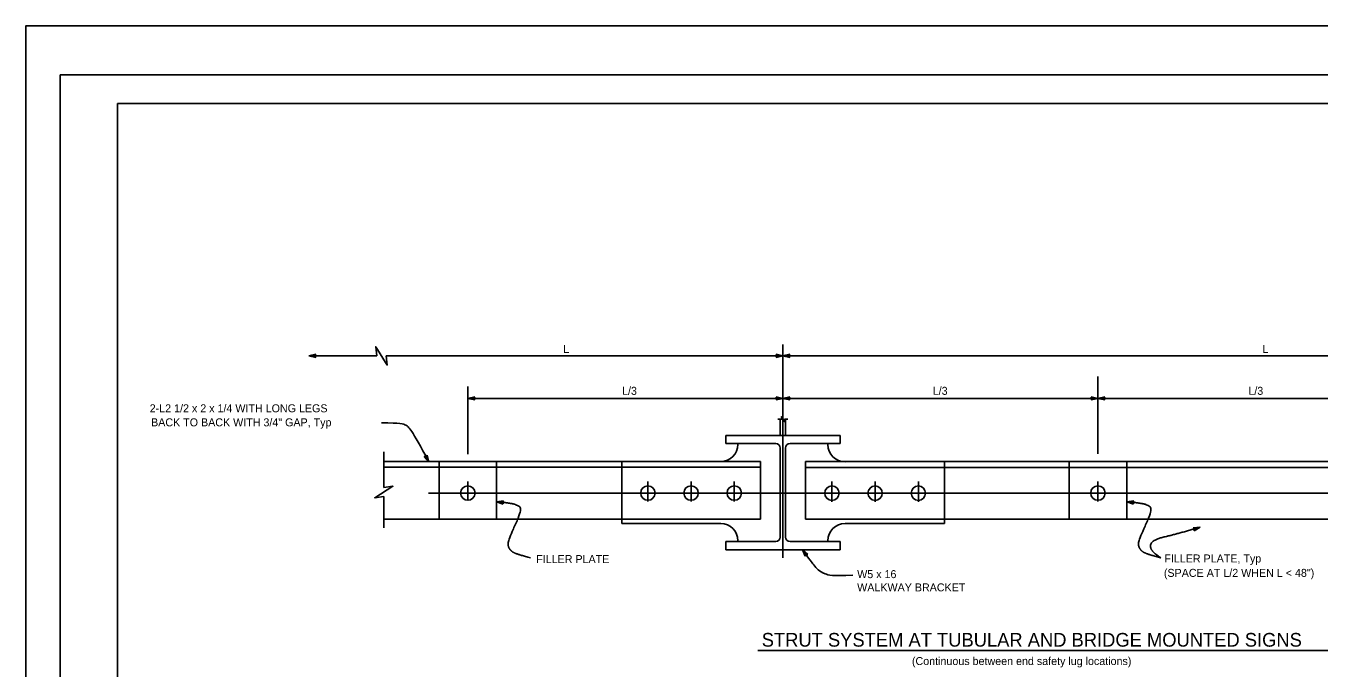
# Model space of a CAD drawing. Extents: x -894 to 866, y -472 to 714.
# Drawn here: x -894 to 237, y 151 to 714 of the extents above; entities that cross this region are included whole.
import ezdxf

# ---------------------------------------------------------------- set-up
doc = ezdxf.new("R2010")
doc.units = 0
for name, color, linetype in [('border_PLOTTING-ELEMENTS', 7, 'Continuous'), ('border_rw_22x34_Cut_Lines', 7, 'Continuous'), ('border_SHEET', 7, 'Continuous'), ('tcd_SIGN-OVERHEAD', 7, 'Continuous'), ('tcd_SIGN-OVERHEAD-anno', 7, 'Continuous')]:
    doc.layers.add(name, color=color, linetype=linetype)

msp = doc.modelspace()

# ---------------------------------------------------------------- linework, layer by layer
at = {"layer": 'border_PLOTTING-ELEMENTS'}
for points in [[(-894, -472.4), (866, -472.4), (866, 713.6), (-894, 713.6)], [(-864, 670.6), (836, 670.6), (836, -429.4), (-864, -429.4)]]:
    msp.add_lwpolyline(points, close=True, dxfattribs=at)
at = {"layer": 'border_rw_22x34_Cut_Lines'}
msp.add_lwpolyline([(-864, 670.6), (836, 670.6), (836, -429.4), (-864, -429.4)], close=True, dxfattribs=at)
at = {"layer": 'border_SHEET'}
for p, q in [((-814, 645.6), (811, 645.6)), ((-814, -404.4), (-814, 645.6))]:
    msp.add_line(p, q, dxfattribs=at)
at = {"layer": 'tcd_SIGN-OVERHEAD'}
for p, q in [((-231.8, 247.7), (-231.8, 434.6)), ((-507.4, 338.5), (-507.4, 397.9)), ((43.8, 338.8), (43.8, 406.6)), ((-232.8, 369.1), (-236.3, 369.1)), ((-234.1, 354.9), (-234.1, 369.1)), ((-227.5, 369.1), (-230.5, 369.1)), ((-229.4, 354.9), (-229.4, 369.1)), ((-281.8, 354.9), (-281.8, 347.9)), ((-281.8, 354.9), (-181.8, 354.9)), ((-181.8, 354.9), (-181.8, 347.9)), ((-580.9, 309.4), (-580.9, 340.6)), ((-281.8, 347.9), (-238.1, 347.9)), ((-271.1, 347.9), (-271.1, 347.1)), ((-234.1, 343.9), (-234.1, 266)), ((-229.4, 343.9), (-229.4, 266)), ((-225.5, 347.9), (-181.8, 347.9)), ((-192.4, 347.9), (-192.4, 346.9)), ((-580.9, 332.1), (-251.5, 332.1)), ((-532.6, 281.7), (-532.6, 332.1)), ((-482.2, 281.7), (-482.2, 332.1)), ((-372.7, 281.7), (-372.7, 332.1)), ((-251.5, 281.7), (-251.5, 332.1)), ((-212.1, 281.6), (-212.1, 332)), ((575.3, 332), (-212.1, 332)), ((-90.5, 281.4), (-90.5, 331.8)), ((18.6, 281.7), (18.6, 332.1)), ((69, 281.7), (69, 332.1)), ((-580.9, 327.1), (-251.5, 327.1)), ((575.3, 326.9), (-212.1, 326.9)), ((-507.4, 298.3), (-507.4, 314.7)), ((-349.9, 297.2), (-349.9, 314.7)), ((-312.1, 297.2), (-312.1, 314.7)), ((-274.3, 297.2), (-274.3, 314.7)), ((-188.9, 296.9), (-188.9, 314.5)), ((-151.1, 296.9), (-151.1, 314.5)), ((-113.3, 296.9), (-113.3, 314.5)), ((43.8, 297.1), (43.8, 314.7)), ((-580.9, 274), (-580.9, 301.4)), ((-541.7, 304.5), (430.6, 304.5)), ((-580.9, 281.7), (-251.5, 281.7)), ((-372.7, 277.8), (-372.7, 281.7)), ((-372.7, 277.8), (-286.1, 277.8)), ((575.3, 281.6), (-212.1, 281.6)), ((-177.4, 277.8), (-90.5, 277.8)), ((-90.5, 277.8), (-90.5, 281.4)), ((-281.8, 262), (-281.8, 254.9)), ((-281.8, 262), (-238.1, 262)), ((-271.1, 262), (-271.1, 262.8)), ((-225.5, 262), (-181.8, 262)), ((-192.4, 262), (-192.4, 262.8)), ((-181.8, 262), (-181.8, 254.9)), ((-281.8, 254.9), (-181.8, 254.9))]:
    msp.add_line(p, q, dxfattribs=at)
for points in [[(-232.8, 369.1), (-233.1, 371.4), (-230.2, 366.9), (-230.5, 369.1)], [(-580.9, 309.4), (-572.9, 310.4), (-588.9, 300.4), (-580.9, 301.4)]]:
    msp.add_lwpolyline(points, dxfattribs=at)
for centre in [(-507.4, 304.5), (-349.9, 304.5), (-312.1, 304.5), (-274.3, 304.5), (-188.9, 304.4), (-151.1, 304.4), (-113.3, 304.4), (43.8, 304.5)]:
    msp.add_circle(centre, 6.3, dxfattribs=at)
for centre, radius, start, end in [((-286.1, 347.1), 15, 270, 0), ((-238.1, 343.9), 3.94, 0, 90), ((-225.5, 343.9), 3.94, 90, 180), ((-177.4, 346.9), 15, 180, 270), ((-286.1, 262.8), 15, 0, 90), ((-177.4, 262.8), 15, 90, 180), ((-238.1, 266), 3.94, 270, 0), ((-225.5, 266), 3.94, 180, 270)]:
    msp.add_arc(centre, radius, start, end, dxfattribs=at)
at = {"layer": 'tcd_SIGN-OVERHEAD-anno'}
for p, q in [((-646.4, 424.7), (-640.4, 426)), ((-640.4, 423.3), (-646.4, 424.7)), ((-646.4, 424.7), (-646.4, 424.7)), ((-586.9, 424.7), (-646.4, 424.7)), ((-645, 424.7), (-640.6, 425.6)), ((-640.6, 423.7), (-645, 424.7)), ((-643.6, 424.7), (-640.8, 425.3)), ((-640.8, 424), (-643.6, 424.7)), ((-642.2, 424.7), (-641, 424.9)), ((-641, 424.4), (-642.2, 424.7)), ((-640.4, 426), (-641.2, 424.7)), ((-641.2, 424.7), (-640.4, 423.3)), ((-640.4, 426), (-640.4, 426)), ((-640.4, 423.3), (-640.4, 423.3)), ((-231.8, 424.7), (-578.9, 424.7)), ((-237, 424.7), (-237.8, 426)), ((-237.8, 426), (-237.8, 426)), ((-237.8, 426), (-231.8, 424.7)), ((-231.8, 424.7), (-237.8, 423.3)), ((-237.8, 423.3), (-237, 424.7)), ((-237.8, 423.3), (-237.8, 423.3)), ((-237.6, 425.6), (-233.1, 424.7)), ((-233.2, 424.7), (-237.5, 423.7)), ((-234.5, 424.7), (-237.4, 424)), ((-237.3, 425.3), (-234.5, 424.7)), ((-237.1, 424.9), (-235.9, 424.7)), ((-235.9, 424.7), (-237.1, 424.4)), ((-231.8, 424.7), (-225.8, 426)), ((595, 424.7), (-231.8, 424.7)), ((-231.8, 424.7), (-231.8, 424.7)), ((-225.8, 423.3), (-231.8, 424.7)), ((-231.8, 424.7), (-231.8, 424.7)), ((-230.4, 424.7), (-226, 425.6)), ((-226, 423.7), (-230.4, 424.7)), ((-229, 424.7), (-226.2, 425.3)), ((-226.2, 424), (-229, 424.7)), ((-227.6, 424.7), (-226.4, 424.9)), ((-226.4, 424.4), (-227.6, 424.7)), ((-225.8, 426), (-226.6, 424.7)), ((-226.6, 424.7), (-225.8, 423.3)), ((-225.8, 426), (-225.8, 426)), ((-225.8, 423.3), (-225.8, 423.3)), ((-507.4, 387.3), (-501.4, 388.6)), ((-231.8, 387.3), (-507.4, 387.3)), ((-501.4, 386), (-507.4, 387.3)), ((-507.4, 387.3), (-507.4, 387.3)), ((-506, 387.3), (-501.6, 388.3)), ((-501.6, 386.3), (-506, 387.3)), ((-504.6, 387.3), (-501.8, 387.9)), ((-501.8, 386.7), (-504.6, 387.3)), ((-503.2, 387.3), (-502, 387.6)), ((-502, 387), (-503.2, 387.3)), ((-501.4, 388.6), (-502.2, 387.3)), ((-502.2, 387.3), (-501.4, 386)), ((-501.4, 388.6), (-501.4, 388.6)), ((-501.4, 386), (-501.4, 386)), ((-237, 387.3), (-237.8, 388.7)), ((-237.8, 388.7), (-237.8, 388.7)), ((-237.8, 388.7), (-231.8, 387.3)), ((-231.8, 387.3), (-237.8, 386)), ((-237.8, 386), (-237, 387.3)), ((-237.8, 386), (-237.8, 386)), ((-237.6, 388.3), (-233.1, 387.3)), ((-233.2, 387.3), (-237.5, 386.3)), ((-234.5, 387.3), (-237.4, 386.7)), ((-237.3, 387.9), (-234.5, 387.3)), ((-237.1, 387.6), (-235.9, 387.3)), ((-235.9, 387.3), (-237.1, 387)), ((-231.8, 387.3), (-225.8, 388.6)), ((43.8, 387.3), (-231.8, 387.3)), ((-231.8, 387.3), (-231.8, 387.3)), ((-225.8, 386), (-231.8, 387.3)), ((-231.8, 387.3), (-231.8, 387.3)), ((-230.4, 387.3), (-226, 388.3)), ((-226, 386.3), (-230.4, 387.3)), ((-229, 387.3), (-226.2, 387.9)), ((-226.2, 386.7), (-229, 387.3)), ((-227.6, 387.3), (-226.4, 387.6)), ((-226.4, 387), (-227.6, 387.3)), ((-225.8, 388.6), (-226.6, 387.3)), ((-226.6, 387.3), (-225.8, 386)), ((-225.8, 388.6), (-225.8, 388.6)), ((-225.8, 386), (-225.8, 386)), ((38.6, 387.3), (37.8, 388.7)), ((37.8, 388.7), (37.8, 388.7)), ((37.8, 388.7), (43.8, 387.3)), ((43.8, 387.3), (37.8, 386)), ((37.8, 386), (38.6, 387.3)), ((37.8, 386), (37.8, 386)), ((38, 388.3), (42.4, 387.3)), ((42.4, 387.3), (38.1, 386.3)), ((41.1, 387.3), (38.2, 386.7)), ((38.3, 387.9), (41.1, 387.3)), ((38.4, 387.6), (39.7, 387.3)), ((39.7, 387.3), (38.5, 387)), ((43.8, 387.3), (49.8, 388.6)), ((319.4, 387.3), (43.8, 387.3)), ((43.8, 387.3), (43.8, 387.3)), ((49.8, 386), (43.8, 387.3)), ((43.8, 387.3), (43.8, 387.3)), ((45.2, 387.3), (49.6, 388.3)), ((49.6, 386.3), (45.2, 387.3)), ((46.6, 387.3), (49.4, 387.9)), ((49.4, 386.7), (46.6, 387.3)), ((48, 387.3), (49.2, 387.6)), ((49.2, 387), (48, 387.3)), ((49.8, 388.6), (49, 387.3)), ((49, 387.3), (49.8, 386)), ((49.8, 388.6), (49.8, 388.6)), ((49.8, 386), (49.8, 386)), ((-541.5, 331.8), (-545.5, 336.5)), ((-545.5, 336.5), (-545.5, 336.5)), ((-545.5, 336.5), (-543.9, 336.4)), ((-542.2, 333), (-545.1, 336.4)), ((-542.8, 334.2), (-544.7, 336.5)), ((-543.4, 335.5), (-544.2, 336.4)), ((-543.9, 336.4), (-543.1, 337.7)), ((-543.8, 336.7), (-543.4, 335.5)), ((-543.5, 337), (-542.8, 334.2)), ((-543.3, 337.4), (-542.1, 333)), ((-543.1, 337.7), (-543.1, 337.7)), ((-543.1, 337.7), (-541.5, 331.8)), ((-541.5, 331.8), (-541.5, 331.8)), ((-482.3, 296.9), (-476.2, 297.6)), ((-476.5, 294.9), (-482.3, 296.9)), ((-482.3, 296.9), (-482.3, 296.9)), ((-480.9, 296.8), (-476.5, 297.2)), ((-476.7, 295.3), (-480.9, 296.8)), ((-479.6, 296.6), (-476.7, 296.9)), ((-476.9, 295.7), (-479.6, 296.6)), ((-478.2, 296.4), (-477, 296.6)), ((-477, 296), (-478.2, 296.4)), ((-476.2, 297.6), (-477.1, 296.3)), ((-477.1, 296.3), (-476.5, 294.9)), ((-476.5, 294.9), (-476.5, 294.9)), ((-476.2, 297.6), (-476.2, 297.6)), ((69.2, 296.9), (75.3, 297.6)), ((75, 294.9), (69.2, 296.9)), ((69.2, 296.9), (69.2, 296.9)), ((70.5, 296.8), (75, 297.2)), ((74.8, 295.3), (70.5, 296.8)), ((71.9, 296.6), (74.8, 296.9)), ((74.6, 295.7), (71.9, 296.6)), ((73.3, 296.4), (74.5, 296.6)), ((74.5, 296), (73.3, 296.4)), ((75.3, 297.6), (74.3, 296.3)), ((74.3, 296.3), (75, 294.9)), ((75, 294.9), (75, 294.9)), ((75.3, 297.6), (75.3, 297.6)), ((127.1, 273.9), (133.2, 274.6)), ((128.3, 272.9), (127.1, 273.9)), ((127.1, 273.9), (127.1, 273.9)), ((127.4, 273.6), (131.9, 274.1)), ((127.7, 273.3), (130.6, 273.7)), ((133.2, 274.6), (127.9, 271.3)), ((127.9, 271.3), (128.3, 272.9)), ((131.9, 274.1), (128, 271.8)), ((128, 273.1), (129.3, 273.2)), ((130.6, 273.7), (128.1, 272.2)), ((129.3, 273.2), (128.2, 272.6)), ((133.2, 274.6), (133.2, 274.6)), ((127.9, 271.3), (127.9, 271.3)), ((-212.2, 249.3), (-214.6, 254.9)), ((-214.6, 254.9), (-214.6, 254.9)), ((-214.6, 254.9), (-210, 250.8)), ((-212, 249.7), (-213.8, 253.8)), ((-213.8, 253.8), (-210.4, 250.8)), ((-211.8, 250.1), (-213, 252.7)), ((-213, 252.7), (-210.8, 250.8)), ((-211.7, 250.4), (-212.2, 251.6)), ((-212.2, 251.6), (-211.2, 250.7)), ((-211.5, 250.7), (-212.2, 249.3)), ((-212.2, 249.3), (-212.2, 249.3)), ((-210, 250.8), (-211.5, 250.7)), ((-210, 250.8), (-210, 250.8)), ((-253.7, 166.7), (317.8, 166.7))]:
    msp.add_line(p, q, dxfattribs=at)
msp.add_lwpolyline([(-586.9, 424.6), (-587.9, 432.6), (-577.9, 416.6), (-578.9, 424.6)], dxfattribs=at)
for points, degree in [([(-583, 365.9), (-566.1, 366), (-561.5, 364.3), (-556.9, 360.9), (-541.5, 331.8)], 3), ([(-482.3, 296.9), (-474.9, 296.2), (-467.8, 295.1), (-465, 294.3), (-459.4, 290.9), (-472.1, 263.2), (-472.3, 257.5), (-469, 253), (-462.2, 250.3), (-452.6, 247.8)], 2), ([(69.2, 296.9), (76.6, 296.2), (83.7, 295.1), (86.5, 294.3), (92.1, 290.9), (79.4, 263.2), (79.2, 257.5), (82.5, 253), (89.3, 250.3), (98.9, 247.8)], 2), ([(98.9, 247.8), (90, 253.2), (89.5, 263.2), (114.4, 269), (133.2, 274.6)], 2), ([(-214.6, 254.9), (-208.6, 246.5), (-204.2, 240.8), (-201.5, 237.5), (-195.7, 233.6), (-188.3, 231.7), (-170.7, 232.5)], 3)]:
    msp.add_open_spline(points, degree=degree, dxfattribs=at)

# ---------------------------------------------------------------- texts
for s, height, p in [('L', 7, (-423.9, 427.2)), ('L', 7, (187.6, 427.2)), (' L/3 ', 7, (-375.1, 390.5)), (' L/3 ', 7, (-103.3, 390.5)), (' L/3 ', 7, (172.8, 390.5)), ('2-L2 1/2 x 2 x 1/4 WITH LONG LEGS', 7, (-785.7, 375.2)), ('BACK TO BACK WITH 3/4" GAP, Typ', 7, (-784.5, 362.9)), ('FILLER PLATE', 7, (-447.6, 243.2)), ('FILLER PLATE, Typ', 7, (101.9, 243.7)), ('(SPACE AT L/2 WHEN L < 48")', 7, (101.5, 231.1)), ('W5 x 16', 7, (-166.8, 230)), ('WALKWAY BRACKET', 7, (-166.8, 218.4)), ('STRUT SYSTEM AT TUBULAR AND BRIDGE MOUNTED SIGNS', 12, (-250.3, 170)), ('(Continuous between end safety lug locations)', 7, (-118.9, 153.9))]:
    msp.add_text(s, height=height, dxfattribs=at).set_placement(p)

doc.saveas('drawing.dxf')
